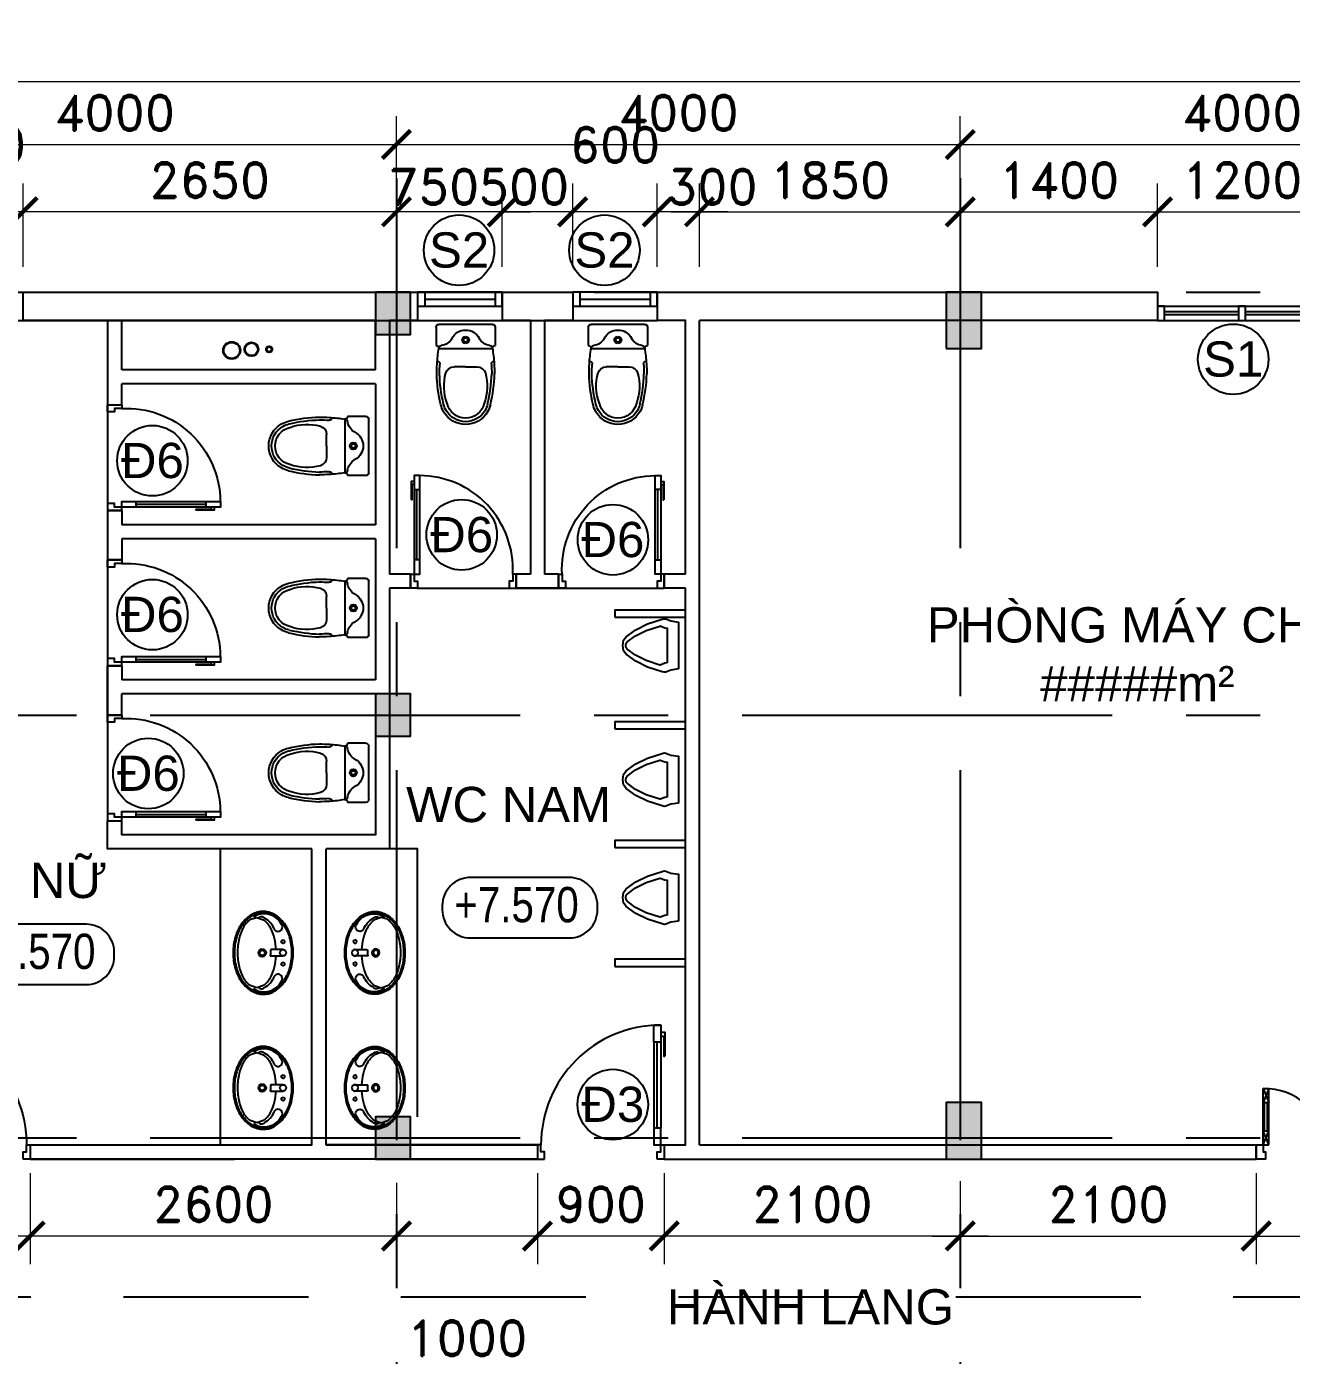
# Model space of a CAD drawing. Header units: inches. Extents: x 452443 to 881249, y 975131 to 1198310.
# Drawn here: x 681550 to 690525, y 1090393 to 1099821 of the extents above; entities that cross this region are included whole.
import ezdxf

# ---------------------------------------------------------------- set-up
doc = ezdxf.new("R2010")
doc.units = ezdxf.units.IN
doc.header["$LTSCALE"] = 3.5
doc.header["$MEASUREMENT"] = 0
doc.linetypes.add('CENTER', pattern=[2, 1.25, -0.25, 0.25, -0.25])
doc.linetypes.add('HIDDEN', pattern=[0.375, 0.25, -0.125])
for name, color, linetype in [('cot', 1, 'Continuous'), ('CUA', 4, 'Continuous'), ('DOOR-84', 84, 'Continuous'), ('hatch', 4, 'Continuous'), ('hatch vl', 4, 'Continuous'), ('HATCH47', 47, 'Continuous'), ('kich thuoc', 3, 'Continuous'), ('Net thay', 140, 'Continuous'), ('Netthay_126', 126, 'Continuous'), ('phong', 2, 'Continuous'), ('TEXT2', 7, 'Continuous'), ('thuocdo', 3, 'Continuous'), ('TOILET', 35, 'Continuous'), ('Truc', 252, 'Continuous')]:
    doc.layers.add(name, color=color, linetype=linetype)
doc.styles.add('chu 1', font='VHELVEN0.TTF')
doc.styles.add('romand', font='romand.shx')
doc.styles.add('THONG', font='VHELVCN0.TTF', dxfattribs={"height": 250})
doc.styles.add('VNI-HELVE', font='VHELVEN0.TTF')
doc.dimstyles.new('TL100', dxfattribs={"dimscale": 100, "dimtxt": 2.5, "dimasz": 2, "dimexe": 2, "dimexo": 1, "dimgap": 1, "dimtad": 1, "dimdec": 0, "dimzin": 0, "dimdsep": 46, "dimtxsty": 'romand', "dimblk": 'ARCHTICK', "dimcen": 2, "dimdle": 2, "dimclrd": 256, "dimclre": 256, "dimclrt": 7, "dimadec": 0, "dimazin": 0, "dimtfac": 0.004, "dimtdec": 0, "dimtmove": 2, "dimatfit": 3, "dimfxl": 1, "dimtolj": 1, "dimtzin": 0, "dimlwd": 20, "dimlwe": 20, "dimarcsym": 1})

# ---------------------------------------------------------------- blocks, each defined once
blk = doc.blocks.new('CS-1200')
for p, q in [((0, 100), (1200, 100)), ((0, 0), (1200, 0)), ((575, 60), (50, 60)), ((575, 40), (50, 40)), ((1150, 60), (625, 60)), ((1150, 40), (625, 40))]:
    blk.add_line(p, q)
at = {"ltscale": 5}
for points in [[(0, 0), (50, 0), (50, 100), (0, 100)], [(575, 0), (625, 0), (625, 100), (575, 100)], [(1150, 0), (1200, 0), (1200, 100), (1150, 100)]]:
    blk.add_lwpolyline(points, close=True, dxfattribs=at)
blk = doc.blocks.new('CD900')
for p, q in [((830, 75), (220, 75)), ((220, 50), (830, 50)), ((899.1, 25), (870.9, 25))]:
    blk.add_line(p, q)
for points in [[(0, 850), (50, 850), (50, 875), (100, 875), (100, 900), (0, 900)], [(0, 50), (50, 50), (50, 25), (100, 25), (100, 0), (0, 0)]]:
    blk.add_lwpolyline(points, close=True)
for points in [[(220, 25), (220, 75), (100, 75), (100, 25), (220, 25)], [(852.9, 25), (220, 25)], [(899.1, 25), (899.1, -3.3), (729.5, -3.3)], [(870.9, 25), (870.9, 2.4), (729.5, 2.4), (729.5, -3.3)], [(830, 25), (830, 75), (950, 75), (950, 25), (830, 25)]]:
    blk.add_lwpolyline(points)
at = {"layer": 'hatch'}
blk.add_arc((100, 25), 850, 0, 90, dxfattribs=at)
blk = doc.blocks.new('CUAD1500')
for p, q in [((1410, 100), (1410, 900)), ((1450, 900), (1410, 900)), ((1450, 900), (1410, 800)), ((1410, 900), (1450, 800)), ((1450, 100), (1450, 900)), ((1450, 800), (1410, 800)), ((1420, 200), (1420, 800)), ((1440, 200), (1440, 800)), ((50, 500), (90, 400)), ((90, 500), (50, 400)), ((50, 100), (50, 500)), ((50, 500), (90, 500)), ((90, 100), (90, 500)), ((50, 400), (90, 400)), ((60, 200), (60, 400)), ((80, 200), (80, 400)), ((50, 200), (90, 200)), ((50, 100), (90, 200)), ((90, 100), (50, 200)), ((1450, 200), (1410, 200)), ((1450, 100), (1410, 200)), ((1410, 100), (1450, 200)), ((50, 100), (90, 100)), ((1450, 100), (1410, 100))]:
    blk.add_line(p, q)
for points in [[(0, 100), (50, 100), (50, 50), (65, 50), (65, 0), (0, 0)], [(1500, 100), (1450, 100), (1450, 50), (1435, 50), (1435, 0), (1500, 0)]]:
    blk.add_lwpolyline(points, close=True)
at = {"layer": 'hatch'}
for centre, radius, start, end in [((1429.6, -39.8), 940, 88.75532, 171.4465), ((57, 54.7), 445.3, 5.83694, 90.89598)]:
    blk.add_arc(centre, radius, start, end, dxfattribs=at)
blk = doc.blocks.new('_ArchTick')
at = {"color": 0, "linetype": 'ByBlock', "const_width": 0.15}
blk.add_lwpolyline([(-0.5, -0.5), (0.5, 0.5)], dxfattribs=at)
blk = doc.blocks.new('*D1900')
at = {"layer": 'DEFPOINTS', "color": 0}
for p in [(684175, 1098984.5), (680175, 1098015.3), (684175, 1098015.3)]:
    blk.add_point(p, dxfattribs=at)
at = {"layer": 'thuocdo', "lineweight": 20}
for p, q in [((680175, 1098115.3), (680175, 1099184.5)), ((684175, 1098115.3), (684175, 1099184.5)), ((679975, 1098984.5), (684375, 1098984.5))]:
    blk.add_line(p, q, dxfattribs=at)
at = {"layer": 'thuocdo', "lineweight": 20, "xscale": 200, "yscale": 200, "zscale": 200, "rotation": 180}
blk.add_blockref('_ArchTick', (680175, 1098984.5), dxfattribs=at)
at = {"layer": 'thuocdo', "lineweight": 20, "xscale": 200, "yscale": 200, "zscale": 200}
blk.add_blockref('_ArchTick', (684175, 1098984.5), dxfattribs=at)
at = {"layer": 'thuocdo', "color": 7, "insert": (682175, 1099209.5), "char_height": 250, "attachment_point": 5, "style": 'romand'}
blk.add_mtext('\\A1;4000', dxfattribs=at)
blk = doc.blocks.new('*D1901')
at = {"layer": 'DEFPOINTS', "color": 0}
for p in [(688175, 1098984.5), (684175, 1098015.3), (688175, 1098015.3)]:
    blk.add_point(p, dxfattribs=at)
at = {"layer": 'thuocdo', "lineweight": 20}
for p, q in [((684175, 1098115.3), (684175, 1099184.5)), ((688175, 1098115.3), (688175, 1099184.5)), ((683975, 1098984.5), (688375, 1098984.5))]:
    blk.add_line(p, q, dxfattribs=at)
at = {"layer": 'thuocdo', "lineweight": 20, "xscale": 200, "yscale": 200, "zscale": 200, "rotation": 180}
blk.add_blockref('_ArchTick', (684175, 1098984.5), dxfattribs=at)
at = {"layer": 'thuocdo', "lineweight": 20, "xscale": 200, "yscale": 200, "zscale": 200}
blk.add_blockref('_ArchTick', (688175, 1098984.5), dxfattribs=at)
at = {"layer": 'thuocdo', "color": 7, "insert": (686175, 1099209.5), "char_height": 250, "attachment_point": 5, "style": 'romand'}
blk.add_mtext('\\A1;4000', dxfattribs=at)
blk = doc.blocks.new('*D1902')
at = {"layer": 'DEFPOINTS', "color": 0}
for p in [(692175, 1098984.5), (688175, 1098015.3), (692175, 1098015.3)]:
    blk.add_point(p, dxfattribs=at)
at = {"layer": 'thuocdo', "lineweight": 20}
for p, q in [((688175, 1098115.3), (688175, 1099184.5)), ((692175, 1098115.3), (692175, 1099184.5)), ((687975, 1098984.5), (692375, 1098984.5))]:
    blk.add_line(p, q, dxfattribs=at)
at = {"layer": 'thuocdo', "lineweight": 20, "xscale": 200, "yscale": 200, "zscale": 200, "rotation": 180}
blk.add_blockref('_ArchTick', (688175, 1098984.5), dxfattribs=at)
at = {"layer": 'thuocdo', "lineweight": 20, "xscale": 200, "yscale": 200, "zscale": 200}
blk.add_blockref('_ArchTick', (692175, 1098984.5), dxfattribs=at)
at = {"layer": 'thuocdo', "color": 7, "insert": (690175, 1099209.5), "char_height": 250, "attachment_point": 5, "style": 'romand'}
blk.add_mtext('\\A1;4000', dxfattribs=at)
blk = doc.blocks.new('*D1907')
at = {"layer": 'DEFPOINTS', "color": 0}
for p in [(708675, 1099431.9), (680175, 1098284.5), (708675, 1098284.5)]:
    blk.add_point(p, dxfattribs=at)
at = {"layer": 'thuocdo', "lineweight": 20}
for p, q in [((680175, 1098384.5), (680175, 1099631.9)), ((708675, 1098384.5), (708675, 1099631.9)), ((679975, 1099431.9), (708875, 1099431.9))]:
    blk.add_line(p, q, dxfattribs=at)
at = {"layer": 'thuocdo', "lineweight": 20, "xscale": 200, "yscale": 200, "zscale": 200, "rotation": 180}
blk.add_blockref('_ArchTick', (680175, 1099431.9), dxfattribs=at)
at = {"layer": 'thuocdo', "lineweight": 20, "xscale": 200, "yscale": 200, "zscale": 200}
blk.add_blockref('_ArchTick', (708675, 1099431.9), dxfattribs=at)
at = {"layer": 'thuocdo', "color": 7, "insert": (694425, 1099656.9), "char_height": 250, "attachment_point": 5, "style": 'romand'}
blk.add_mtext('\\A1;28500', dxfattribs=at)
blk = doc.blocks.new('*D2088')
at = {"layer": 'DEFPOINTS', "color": 0}
for p in [(688175, 1098506.7), (686325, 1098015.3), (688175, 1098015.3)]:
    blk.add_point(p, dxfattribs=at)
at = {"layer": 'thuocdo', "lineweight": 20}
for p, q in [((686325, 1098115.3), (686325, 1098706.7)), ((688175, 1098115.3), (688175, 1098706.7)), ((686125, 1098506.7), (688375, 1098506.7))]:
    blk.add_line(p, q, dxfattribs=at)
at = {"layer": 'thuocdo', "lineweight": 20, "xscale": 200, "yscale": 200, "zscale": 200, "rotation": 180}
blk.add_blockref('_ArchTick', (686325, 1098506.7), dxfattribs=at)
at = {"layer": 'thuocdo', "lineweight": 20, "xscale": 200, "yscale": 200, "zscale": 200}
blk.add_blockref('_ArchTick', (688175, 1098506.7), dxfattribs=at)
at = {"layer": 'thuocdo', "color": 7, "insert": (687250, 1098731.7), "char_height": 250, "attachment_point": 5, "style": 'romand'}
blk.add_mtext('\\A1;1850', dxfattribs=at)
blk = doc.blocks.new('*D2089')
at = {"layer": 'DEFPOINTS', "color": 0}
for p in [(689575, 1098506.7), (688175, 1098015.3), (689575, 1098015.3)]:
    blk.add_point(p, dxfattribs=at)
at = {"layer": 'thuocdo', "lineweight": 20}
for p, q in [((688175, 1098115.3), (688175, 1098706.7)), ((689575, 1098115.3), (689575, 1098706.7)), ((687975, 1098506.7), (689775, 1098506.7))]:
    blk.add_line(p, q, dxfattribs=at)
at = {"layer": 'thuocdo', "lineweight": 20, "xscale": 200, "yscale": 200, "zscale": 200, "rotation": 180}
blk.add_blockref('_ArchTick', (688175, 1098506.7), dxfattribs=at)
at = {"layer": 'thuocdo', "lineweight": 20, "xscale": 200, "yscale": 200, "zscale": 200}
blk.add_blockref('_ArchTick', (689575, 1098506.7), dxfattribs=at)
at = {"layer": 'thuocdo', "color": 7, "insert": (688875, 1098731.7), "char_height": 250, "attachment_point": 5, "style": 'romand'}
blk.add_mtext('\\A1;1400', dxfattribs=at)
blk = doc.blocks.new('*D2090')
at = {"layer": 'DEFPOINTS', "color": 0}
for p in [(690775, 1098506.7), (689575, 1098015.3), (690775, 1098015.3)]:
    blk.add_point(p, dxfattribs=at)
at = {"layer": 'thuocdo', "lineweight": 20}
for p, q in [((689575, 1098115.3), (689575, 1098706.7)), ((690775, 1098115.3), (690775, 1098706.7)), ((689375, 1098506.7), (690975, 1098506.7))]:
    blk.add_line(p, q, dxfattribs=at)
at = {"layer": 'thuocdo', "lineweight": 20, "xscale": 200, "yscale": 200, "zscale": 200, "rotation": 180}
blk.add_blockref('_ArchTick', (689575, 1098506.7), dxfattribs=at)
at = {"layer": 'thuocdo', "lineweight": 20, "xscale": 200, "yscale": 200, "zscale": 200}
blk.add_blockref('_ArchTick', (690775, 1098506.7), dxfattribs=at)
at = {"layer": 'thuocdo', "color": 7, "insert": (690175, 1098731.7), "char_height": 250, "attachment_point": 5, "style": 'romand'}
blk.add_mtext('\\A1;1200', dxfattribs=at)
blk = doc.blocks.new('*D2156')
at = {"layer": 'DEFPOINTS', "color": 0}
for p in [(690275, 1091786.5), (688175, 1091716.1), (690275, 1091240.3)]:
    blk.add_point(p, dxfattribs=at)
at = {"layer": 'thuocdo', "lineweight": 20}
for p, q in [((690275, 1091686.5), (690275, 1091040.3)), ((688175, 1091616.1), (688175, 1091040.3)), ((687975, 1091240.3), (690475, 1091240.3))]:
    blk.add_line(p, q, dxfattribs=at)
at = {"layer": 'thuocdo', "lineweight": 20, "xscale": 200, "yscale": 200, "zscale": 200, "rotation": 180}
blk.add_blockref('_ArchTick', (688175, 1091240.3), dxfattribs=at)
at = {"layer": 'thuocdo', "lineweight": 20, "xscale": 200, "yscale": 200, "zscale": 200}
blk.add_blockref('_ArchTick', (690275, 1091240.3), dxfattribs=at)
at = {"layer": 'thuocdo', "color": 7, "insert": (689225, 1091465.3), "char_height": 250, "attachment_point": 5, "style": 'romand'}
blk.add_mtext('\\A1;2100', dxfattribs=at)
blk = doc.blocks.new('*D2157')
at = {"layer": 'DEFPOINTS', "color": 0}
for p in [(690275, 1091786.5), (691775, 1091786.5), (691775, 1091240.3)]:
    blk.add_point(p, dxfattribs=at)
at = {"layer": 'thuocdo', "lineweight": 20}
for p, q in [((690275, 1091686.5), (690275, 1091040.3)), ((691775, 1091686.5), (691775, 1091040.3)), ((690075, 1091240.3), (691975, 1091240.3))]:
    blk.add_line(p, q, dxfattribs=at)
at = {"layer": 'thuocdo', "lineweight": 20, "xscale": 200, "yscale": 200, "zscale": 200, "rotation": 180}
blk.add_blockref('_ArchTick', (690275, 1091240.3), dxfattribs=at)
at = {"layer": 'thuocdo', "lineweight": 20, "xscale": 200, "yscale": 200, "zscale": 200}
blk.add_blockref('_ArchTick', (691775, 1091240.3), dxfattribs=at)
at = {"layer": 'thuocdo', "color": 7, "insert": (691025, 1091465.3), "char_height": 250, "attachment_point": 5, "style": 'romand'}
blk.add_mtext('\\A1;1500', dxfattribs=at)
blk = doc.blocks.new('*D2395')
at = {"layer": 'DEFPOINTS', "color": 0}
for p in [(686075, 1091786.5), (688175, 1091728.3), (686075, 1091240.3)]:
    blk.add_point(p, dxfattribs=at)
at = {"layer": 'thuocdo', "linetype": 'Continuous', "lineweight": 20}
for p, q in [((686075, 1091686.5), (686075, 1091040.3)), ((688175, 1091628.3), (688175, 1091040.3)), ((688375, 1091240.3), (685875, 1091240.3))]:
    blk.add_line(p, q, dxfattribs=at)
at = {"layer": 'thuocdo', "lineweight": 20, "xscale": 200, "yscale": 200, "zscale": 200, "rotation": 180}
blk.add_blockref('_ArchTick', (686075, 1091240.3), dxfattribs=at)
at = {"layer": 'thuocdo', "lineweight": 20, "xscale": 200, "yscale": 200, "zscale": 200}
blk.add_blockref('_ArchTick', (688175, 1091240.3), dxfattribs=at)
at = {"layer": 'thuocdo', "color": 7, "insert": (687125, 1091465.3), "char_height": 250, "attachment_point": 5, "style": 'romand'}
blk.add_mtext('\\A1;2100', dxfattribs=at)
blk = doc.blocks.new('*D2396')
at = {"layer": 'DEFPOINTS', "color": 0}
for p in [(685175, 1091786.5), (686075, 1091786.5), (685175, 1091240.3)]:
    blk.add_point(p, dxfattribs=at)
at = {"layer": 'thuocdo', "linetype": 'Continuous', "lineweight": 20}
for p, q in [((685175, 1091686.5), (685175, 1091040.3)), ((686075, 1091686.5), (686075, 1091040.3)), ((686275, 1091240.3), (684975, 1091240.3))]:
    blk.add_line(p, q, dxfattribs=at)
at = {"layer": 'thuocdo', "lineweight": 20, "xscale": 200, "yscale": 200, "zscale": 200, "rotation": 180}
blk.add_blockref('_ArchTick', (685175, 1091240.3), dxfattribs=at)
at = {"layer": 'thuocdo', "lineweight": 20, "xscale": 200, "yscale": 200, "zscale": 200}
blk.add_blockref('_ArchTick', (686075, 1091240.3), dxfattribs=at)
at = {"layer": 'thuocdo', "color": 7, "insert": (685625, 1091465.3), "char_height": 250, "attachment_point": 5, "style": 'romand'}
blk.add_mtext('\\A1;900', dxfattribs=at)
blk = doc.blocks.new('*D2397')
at = {"layer": 'DEFPOINTS', "color": 0}
for p in [(685175, 1091786.5), (684175, 1091718.6), (684175, 1091240.3)]:
    blk.add_point(p, dxfattribs=at)
at = {"layer": 'thuocdo', "linetype": 'Continuous', "lineweight": 20}
for p, q in [((685175, 1091686.5), (685175, 1091040.3)), ((684175, 1091618.6), (684175, 1091040.3)), ((685375, 1091240.3), (683975, 1091240.3))]:
    blk.add_line(p, q, dxfattribs=at)
at = {"layer": 'thuocdo', "lineweight": 20, "xscale": 200, "yscale": 200, "zscale": 200, "rotation": 180}
blk.add_blockref('_ArchTick', (684175, 1091240.3), dxfattribs=at)
at = {"layer": 'thuocdo', "lineweight": 20, "xscale": 200, "yscale": 200, "zscale": 200}
blk.add_blockref('_ArchTick', (685175, 1091240.3), dxfattribs=at)
at = {"layer": 'thuocdo', "color": 7, "insert": (684675, 1090515.3), "char_height": 250, "attachment_point": 5, "style": 'romand'}
blk.add_mtext('\\A1;1000', dxfattribs=at)
blk = doc.blocks.new('*D2398')
at = {"layer": 'DEFPOINTS', "color": 0}
for p in [(681575, 1091786.5), (684175, 1091718.6), (681575, 1091240.3)]:
    blk.add_point(p, dxfattribs=at)
at = {"layer": 'thuocdo', "linetype": 'Continuous', "lineweight": 20}
for p, q in [((681575, 1091686.5), (681575, 1091040.3)), ((684175, 1091618.6), (684175, 1091040.3)), ((684375, 1091240.3), (681375, 1091240.3))]:
    blk.add_line(p, q, dxfattribs=at)
at = {"layer": 'thuocdo', "lineweight": 20, "xscale": 200, "yscale": 200, "zscale": 200, "rotation": 180}
blk.add_blockref('_ArchTick', (681575, 1091240.3), dxfattribs=at)
at = {"layer": 'thuocdo', "lineweight": 20, "xscale": 200, "yscale": 200, "zscale": 200}
blk.add_blockref('_ArchTick', (684175, 1091240.3), dxfattribs=at)
at = {"layer": 'thuocdo', "color": 7, "insert": (682875, 1091465.3), "char_height": 250, "attachment_point": 5, "style": 'romand'}
blk.add_mtext('\\A1;2600', dxfattribs=at)
blk = doc.blocks.new('*D2399')
at = {"layer": 'DEFPOINTS', "color": 0}
for p in [(680675, 1091786.5), (681575, 1091786.5), (680675, 1091240.3)]:
    blk.add_point(p, dxfattribs=at)
at = {"layer": 'thuocdo', "linetype": 'Continuous', "lineweight": 20}
for p, q in [((680675, 1091686.5), (680675, 1091040.3)), ((681575, 1091686.5), (681575, 1091040.3)), ((681775, 1091240.3), (680475, 1091240.3))]:
    blk.add_line(p, q, dxfattribs=at)
at = {"layer": 'thuocdo', "lineweight": 20, "xscale": 200, "yscale": 200, "zscale": 200, "rotation": 180}
blk.add_blockref('_ArchTick', (680675, 1091240.3), dxfattribs=at)
at = {"layer": 'thuocdo', "lineweight": 20, "xscale": 200, "yscale": 200, "zscale": 200}
blk.add_blockref('_ArchTick', (681575, 1091240.3), dxfattribs=at)
at = {"layer": 'thuocdo', "color": 7, "insert": (681125, 1091465.3), "char_height": 250, "attachment_point": 5, "style": 'romand'}
blk.add_mtext('\\A1;900', dxfattribs=at)
blk = doc.blocks.new('mb-tieunam1')
at = {"linetype": 'Continuous'}
for points in [[(-165.9, 0), (-174.6, -54.6), (-188.7, -89.4), (-190, -100), (-186.5, -114.9), (-153.3, -219), (-111.8, -301.3), (-61.7, -369.9), (-37.1, -389.4), (0, -395), (37.1, -389.4), (61.7, -369.9), (111.8, -301.3), (153.3, -219), (186.5, -114.9), (190, -100), (188.7, -89.4), (174.6, -54.6), (165.9, 0)], [(-123.2, -78.9), (-126.1, -97), (-138.8, -128.3), (-138.3, -130.5), (-106.9, -228.9), (-69, -304), (-25.3, -363.9), (-16.5, -370.9), (0, -373.3), (16.5, -370.9), (25.3, -363.9), (69, -304), (106.9, -228.9), (138.3, -130.5), (138.8, -128.3), (126.1, -97), (123.2, -78.9)]]:
    blk.add_lwpolyline(points, close=True, dxfattribs=at)
blk = doc.blocks.new('CD-800')
blk.add_line((45, 200), (45, 700))
for points in [[(25, 756.4), (3.4, 756.4), (3.4, 626.6)], [(25, 700), (65, 700), (65, 800), (25, 800), (25, 700)], [(25, 734.7), (7.7, 734.7), (7.7, 626.6), (3.4, 626.6)], [(25, 713.1), (25, 186.5)], [(65, 200), (65, 726.6)], [(65, 200), (25, 200), (25, 100), (65, 100), (65, 200)]]:
    blk.add_lwpolyline(points)
for points in [[(0, 0), (0, 100), (25, 100), (25, 50), (50, 50), (50, 0)], [(750, 0), (750, 100), (725, 100), (725, 50), (700, 50), (700, 0)]]:
    blk.add_lwpolyline(points, close=True)
at = {"layer": 'hatch'}
blk.add_arc((61.5, 134.6), 664.4, 357.01867, 89.69925, dxfattribs=at)
blk = doc.blocks.new('A$C6F812289')
at = {"layer": 'TOILET', "linetype": 'Continuous'}
for p, q in [((0, 20), (0, 400)), ((20, 420), (150, 420)), ((170, 400), (170, 20)), ((300, 210), (300, 292.2)), ((300, 210), (300, 127.8)), ((20, 0), (150, 0)), ((20, 0), (150, 0))]:
    blk.add_line(p, q, dxfattribs=at)
for points in [[(279.9, 412.5, 0.02753), (170, 400, 0.02753)], [(564.9, 366.1, 0.054905), (349.5, 395, 0.054905)], [(569.8, 385.6, 0.054905), (350, 415, 0.054905)], [(300, 210), (300, 290, 0.704392)], [(300, 210), (300, 130, -0.704392)], [(170, 20, 0.02753), (279.9, 7.5, 0.02753)], [(564.9, 53.9, -0.054905), (349.5, 25, -0.054905)], [(569.8, 34.4, -0.054905), (350, 5, -0.054905)]]:
    blk.add_lwpolyline(points, format="xyb", dxfattribs=at)
for centre, radius, start, end in [((20, 400), 20, 90, 180), ((51, 395.2), 100, 298.13818, 352.73228), ((170, 420), 20, 180, 270), ((170, 380), 20, 90, 172.73228), ((279.9, 412.5), 20, 184.59048, 273.88227), ((350, -585), 1000, 90, 94.02044), ((350, -585), 980, 90, 94.02044), ((530, 210), 180, 60, 77.24247), ((150, 210), 110, 118.13818, 180), ((360, 292.2), 60, 105.92494, 180), ((439.1, 15.2), 348.1, 69.70099, 105.92494), ((530, 210), 135, 0, 77.24247), ((530, 210), 160, 60, 77.24247), ((530, 210), 160, 0, 60), ((530, 210), 180, 0, 60), ((150, 210), 110, 180, 241.86182), ((150, 210), 110, 180, 241.86182), ((110, 210), 25, 0, 180), ((110, 210), 25, 0, 180), ((110, 210), 25, 180, 0), ((110, 210), 25, 180, 0), ((110, 210), 15, 0, 180), ((110, 210), 15, 0, 180), ((110, 210), 15, 180, 0), ((110, 210), 15, 180, 0), ((530, 210), 135, 282.75753, 0), ((530, 210), 160, 300, 0), ((530, 210), 180, 300, 0), ((51, 24.8), 100, 7.26772, 61.86182), ((51, 24.8), 100, 7.26772, 61.86182), ((360, 127.8), 60, 180, 254.07506), ((20, 20), 20, 180, 270), ((170, 0), 20, 90, 180), ((170, 40), 20, 187.26772, 270), ((170, 40), 20, 187.26772, 270), ((279.9, 7.5), 20, 86.11773, 175.40952), ((350, 1005), 1000, 265.97956, 270), ((350, 1005), 980, 265.97956, 270), ((439.1, 404.8), 348.1, 254.07506, 290.29901), ((530, 210), 160, 282.75753, 300), ((530, 210), 180, 282.75753, 300)]:
    blk.add_arc(centre, radius, start, end, dxfattribs=at)
blk = doc.blocks.new('A$C2CB1778A')
at = {"layer": 'TOILET'}
for p, q in [((56.1, 302.5), (43.7, 258.1)), ((541.5, 258.1), (525.7, 305.5)), ((43.7, 258.1), (59.5, 210.6)), ((525.7, 210.6), (541.5, 258.1)), ((271.2, 72.1), (271.2, 154.4)), ((278.3, 161.5), (309, 161.5)), ((316.1, 161.5), (316.1, 154.4)), ((316.1, 154.4), (316.1, 72.1))]:
    blk.add_line(p, q, dxfattribs=at)
at = {"layer": 'TOILET', "extrusion": (0, 0, -1)}
for centre, major_axis, start_param, end_param in [((265.6, 117), (-216.1, 216.1), 0.157013, 0.493037), ((265.6, 117), (-209.6, 209.6), 0.157013, 0.493037), ((257.3, 99.8), (-206.1, 206.1), 0.281772, 0.561002), ((293.6, 24), (284.8, 284.8), -1.077759, -0.785398), ((293.6, 24), (278.3, 278.3), -1.077759, -0.785398), ((292.6, -55.1), (318.4, 318.4), -1.009794, -0.785398), ((292.6, -55.1), (318.4, 318.4), -0.785398, -0.561002), ((293.6, 24), (284.8, 284.8), -0.785398, -0.493037), ((293.6, 24), (-278.3, 278.3), 0.785398, 1.077759), ((328, 99.8), (-206.1, 206.1), 1.009794, 1.289024), ((321.6, 117), (209.6, 209.6), -0.493037, -0.157013), ((321.6, 117), (-216.1, 216.1), 1.077759, 1.413783), ((157.2, 213.4), (-111.2, 111.2), 5.497787, 6.015883), ((157.2, 213.4), (-104.7, 104.7), 5.497787, 6.015883), ((222.8, 176), (164.5, 164.5), 4.445087, 4.869402), ((222.8, 176), (-158.1, 158.1), 6.015883, 6.440199), ((208.8, 187.8), (135.1, 135.1), 4.571592, 4.994161), ((381.7, 197.3), (127.4, 127.4), -0.281772, 0.140797), ((364.5, 176), (158.1, 158.1), -0.157013, 0.267302), ((364.5, 176), (-164.5, 164.5), 1.413783, 1.838098), ((430, 213.4), (104.7, 104.7), 0.267302, 0.788031), ((430, 213.4), (111.2, 111.2), 0.267302, 0.785398), ((157.2, 213.4), (111.2, 111.2), 3.408895, 3.926991), ((157.2, 213.4), (104.7, 104.7), 3.408895, 3.926991), ((154.7, 205.5), (97.3, 97.3), 2.817461, 4.520374), ((68.3, 224.6), (-21, 21), 4.644345, 6.303292), ((174.6, 267.6), (-100.3, 100.3), 4.292217, 5.018399), ((203.5, 318.9), (-127.4, 127.4), 4.430617, 4.853186), ((293.6, 219.5), (19.4, 19.4), 3.926991, 10.210176), ((293.6, 219.5), (-12.9, 12.9), 5.497787, 11.780972), ((412.6, 267.6), (100.3, 100.3), 1.264786, 1.990968), ((381.7, 318.9), (-127.4, 127.4), 3.000796, 3.423365), ((432.5, 205.5), (-97.3, 97.3), 1.762811, 3.465724), ((519, 224.6), (-21, 21), 1.48001, 3.209636), ((462.4, 202.7), (82.1, 82.1), 0.697174, 1.303494), ((462.4, 202.7), (88.6, 88.6), 0.700504, 1.303494), ((222.8, 250.7), (-164.5, 164.5), 4.555375, 4.979691), ((222.8, 250.7), (158.1, 158.1), 2.984579, 3.408895), ((111.4, 107.1), (21.7, 21.7), -0.365201, 2.982554), ((257.3, 416.4), (-206.1, 206.1), 4.151387, 4.430617), ((292.6, 571.2), (-318.4, 318.4), 3.974615, 4.151387), ((278.3, 154.4), (5.03, 5.03), 3.926991, 5.497787), ((293.6, 72.1), (15.9, 15.9), 3.926991, 10.210176), ((312.5, 158), (-3.56, 3.56), 6.283185, 7.853982), ((292.6, 571.2), (318.4, 318.4), 2.131798, 2.304052), ((328, 416.4), (206.1, 206.1), 1.852568, 2.131798), ((475.8, 107.1), (-21.7, 21.7), 3.300631, 6.648387), ((354.8, 264.1), (169.7, 169.7), 1.303494, 1.72781), ((354.8, 264.1), (176.2, 176.2), 1.303494, 1.72781), ((265.6, 309.7), (-216.1, 216.1), 4.219352, 4.555375), ((265.6, 309.7), (-209.6, 209.6), 4.219352, 4.555375), ((293.6, 402.7), (284.8, 284.8), 2.356194, 2.648555), ((293.6, 402.7), (-278.3, 278.3), 3.926991, 4.219352), ((214.4, 72.1), (-8.62, 8.62), 5.497787, 11.780972), ((293.6, 402.7), (278.3, 278.3), 2.063834, 2.356194), ((293.6, 402.7), (-284.8, 284.8), 3.63463, 3.926991), ((372.9, 72.1), (-8.62, 8.62), 5.497787, 11.780972), ((321.6, 309.7), (209.6, 209.6), 1.72781, 2.063834), ((321.6, 309.7), (216.1, 216.1), 1.72781, 2.063834)]:
    blk.add_ellipse(centre, major_axis=major_axis, ratio=1, start_param=start_param, end_param=end_param, dxfattribs=at)
blk = doc.blocks.new('CAODO2')
at = {"layer": 'Net thay', "ltscale": 3}
blk.add_lwpolyline([(0, 0), (701.5, 0, 0.414214), (901.5, 200), (901.5, 228.7, 0.414214), (701.5, 428.7), (0, 428.7, 0.414214), (-200, 228.7), (-200, 200, 0.414214)], format="xyb", close=True, dxfattribs=at)
at = {"style": 'THONG', "flags": 4}
blk.add_attdef('%%P0.000', (-115.5, 111.3, 803.4), '', height=250, dxfattribs=at)
blk = doc.blocks.new('*D2602')
at = {"layer": 'DEFPOINTS', "color": 0}
for p in [(686025, 1098506.7), (686025, 1098015.3), (686325, 1098015.3)]:
    blk.add_point(p, dxfattribs=at)
at = {"layer": 'thuocdo', "linetype": 'Continuous', "lineweight": 20}
for p, q in [((686025, 1098115.3), (686025, 1098706.7)), ((686325, 1098115.3), (686325, 1098706.7))]:
    blk.add_line(p, q, dxfattribs=at)
at = {"layer": 'thuocdo', "lineweight": 20}
blk.add_line((686525, 1098506.7), (685825, 1098506.7), dxfattribs=at)
at = {"layer": 'thuocdo', "lineweight": 20, "xscale": 200, "yscale": 200, "zscale": 200, "rotation": 180}
blk.add_blockref('_ArchTick', (686025, 1098506.7), dxfattribs=at)
at = {"layer": 'thuocdo', "lineweight": 20, "xscale": 200, "yscale": 200, "zscale": 200}
blk.add_blockref('_ArchTick', (686325, 1098506.7), dxfattribs=at)
at = {"layer": 'thuocdo', "color": 7, "insert": (686416.3, 1098684.3), "char_height": 250, "attachment_point": 5, "style": 'romand'}
blk.add_mtext('\\A1;300', dxfattribs=at)
blk = doc.blocks.new('*D2603')
at = {"layer": 'DEFPOINTS', "color": 0}
for p in [(685425, 1098506.7), (685425, 1098015.3), (686025, 1098015.3)]:
    blk.add_point(p, dxfattribs=at)
at = {"layer": 'thuocdo', "linetype": 'Continuous', "lineweight": 20}
for p, q in [((685425, 1098115.3), (685425, 1098706.7)), ((686025, 1098115.3), (686025, 1098706.7))]:
    blk.add_line(p, q, dxfattribs=at)
at = {"layer": 'thuocdo', "lineweight": 20}
blk.add_line((686225, 1098506.7), (685225, 1098506.7), dxfattribs=at)
at = {"layer": 'thuocdo', "lineweight": 20, "xscale": 200, "yscale": 200, "zscale": 200, "rotation": 180}
blk.add_blockref('_ArchTick', (685425, 1098506.7), dxfattribs=at)
at = {"layer": 'thuocdo', "lineweight": 20, "xscale": 200, "yscale": 200, "zscale": 200}
blk.add_blockref('_ArchTick', (686025, 1098506.7), dxfattribs=at)
at = {"layer": 'thuocdo', "color": 7, "insert": (685725, 1098981.7), "char_height": 250, "attachment_point": 5, "style": 'romand'}
blk.add_mtext('\\A1;600', dxfattribs=at)
blk = doc.blocks.new('*D2604')
at = {"layer": 'DEFPOINTS', "color": 0}
for p in [(684925, 1098506.7), (684925, 1098015.3), (685425, 1098015.3)]:
    blk.add_point(p, dxfattribs=at)
at = {"layer": 'thuocdo', "linetype": 'Continuous', "lineweight": 20}
for p, q in [((684925, 1098115.3), (684925, 1098706.7)), ((685425, 1098115.3), (685425, 1098706.7))]:
    blk.add_line(p, q, dxfattribs=at)
at = {"layer": 'thuocdo', "lineweight": 20}
blk.add_line((685625, 1098506.7), (684725, 1098506.7), dxfattribs=at)
at = {"layer": 'thuocdo', "lineweight": 20, "xscale": 200, "yscale": 200, "zscale": 200, "rotation": 180}
blk.add_blockref('_ArchTick', (684925, 1098506.7), dxfattribs=at)
at = {"layer": 'thuocdo', "lineweight": 20, "xscale": 200, "yscale": 200, "zscale": 200}
blk.add_blockref('_ArchTick', (685425, 1098506.7), dxfattribs=at)
at = {"layer": 'thuocdo', "color": 7, "insert": (685079.6, 1098684.3), "char_height": 250, "attachment_point": 5, "style": 'romand'}
blk.add_mtext('\\A1;500', dxfattribs=at)
blk = doc.blocks.new('*D2605')
at = {"layer": 'DEFPOINTS', "color": 0}
for p in [(684175, 1098506.7), (684175, 1098015.3), (684925, 1098015.3)]:
    blk.add_point(p, dxfattribs=at)
at = {"layer": 'thuocdo', "linetype": 'Continuous', "lineweight": 20}
for p, q in [((684175, 1098115.3), (684175, 1098706.7)), ((684925, 1098115.3), (684925, 1098706.7))]:
    blk.add_line(p, q, dxfattribs=at)
at = {"layer": 'thuocdo', "lineweight": 20}
for p, q in [((684175, 1098506.7), (683975, 1098506.7)), ((684925, 1098506.7), (684175, 1098506.7)), ((684925, 1098506.7), (685125, 1098506.7))]:
    blk.add_line(p, q, dxfattribs=at)
at = {"layer": 'thuocdo', "lineweight": 20, "xscale": 200, "yscale": 200, "zscale": 200}
blk.add_blockref('_ArchTick', (684175, 1098506.7), dxfattribs=at)
at = {"layer": 'thuocdo', "lineweight": 20, "xscale": 200, "yscale": 200, "zscale": 200, "rotation": 180}
blk.add_blockref('_ArchTick', (684925, 1098506.7), dxfattribs=at)
at = {"layer": 'thuocdo', "color": 7, "insert": (684440.3, 1098684.3), "char_height": 250, "attachment_point": 5, "style": 'romand'}
blk.add_mtext('\\A1;750', dxfattribs=at)
blk = doc.blocks.new('*D2606')
at = {"layer": 'DEFPOINTS', "color": 0}
for p in [(681525, 1098506.7), (681525, 1098015.3), (684175, 1098015.3)]:
    blk.add_point(p, dxfattribs=at)
at = {"layer": 'thuocdo', "linetype": 'Continuous', "lineweight": 20}
for p, q in [((681525, 1098115.3), (681525, 1098706.7)), ((684175, 1098115.3), (684175, 1098706.7))]:
    blk.add_line(p, q, dxfattribs=at)
at = {"layer": 'thuocdo', "lineweight": 20}
blk.add_line((684375, 1098506.7), (681325, 1098506.7), dxfattribs=at)
at = {"layer": 'thuocdo', "lineweight": 20, "xscale": 200, "yscale": 200, "zscale": 200, "rotation": 180}
blk.add_blockref('_ArchTick', (681525, 1098506.7), dxfattribs=at)
at = {"layer": 'thuocdo', "lineweight": 20, "xscale": 200, "yscale": 200, "zscale": 200}
blk.add_blockref('_ArchTick', (684175, 1098506.7), dxfattribs=at)
at = {"layer": 'thuocdo', "color": 7, "insert": (682850, 1098731.7), "char_height": 250, "attachment_point": 5, "style": 'romand'}
blk.add_mtext('\\A1;2650', dxfattribs=at)
blk = doc.blocks.new('*D2607')
at = {"layer": 'DEFPOINTS', "color": 0}
for p in [(680925, 1098506.7), (680925, 1098015.3), (681525, 1098015.3)]:
    blk.add_point(p, dxfattribs=at)
at = {"layer": 'thuocdo', "linetype": 'Continuous', "lineweight": 20}
for p, q in [((680925, 1098115.3), (680925, 1098706.7)), ((681525, 1098115.3), (681525, 1098706.7))]:
    blk.add_line(p, q, dxfattribs=at)
at = {"layer": 'thuocdo', "lineweight": 20}
blk.add_line((681725, 1098506.7), (680725, 1098506.7), dxfattribs=at)
at = {"layer": 'thuocdo', "lineweight": 20, "xscale": 200, "yscale": 200, "zscale": 200, "rotation": 180}
blk.add_blockref('_ArchTick', (680925, 1098506.7), dxfattribs=at)
at = {"layer": 'thuocdo', "lineweight": 20, "xscale": 200, "yscale": 200, "zscale": 200}
blk.add_blockref('_ArchTick', (681525, 1098506.7), dxfattribs=at)
at = {"layer": 'thuocdo', "color": 7, "insert": (681225, 1098981.7), "char_height": 250, "attachment_point": 5, "style": 'romand'}
blk.add_mtext('\\A1;600', dxfattribs=at)

msp = doc.modelspace()

# ---------------------------------------------------------------- hatches: boundary and pattern name
at = {"layer": 'cot'}
for points in [[(684275, 1097936.5), (684025, 1097936.5), (684025, 1097636.5), (684275, 1097636.5)], [(688075, 1097536.5), (688325, 1097536.5), (688325, 1097936.5), (688075, 1097936.5)], [(684275, 1095086.5), (684025, 1095086.5), (684025, 1094786.5), (684275, 1094786.5)], [(688075, 1091786.5), (688325, 1091786.5), (688325, 1092186.5), (688075, 1092186.5)], [(684275, 1092086.5), (684025, 1092086.5), (684025, 1091786.5), (684275, 1091786.5)]]:
    msp.add_hatch(color=256, dxfattribs=at).paths.add_polyline_path(points)

# ---------------------------------------------------------------- linework, layer by layer
for points in [[(684025, 1097636.5), (684275, 1097636.5), (684275, 1097936.5), (684025, 1097936.5)], [(688075, 1097536.5), (688325, 1097536.5), (688325, 1097936.5), (688075, 1097936.5)], [(684025, 1094786.5), (684275, 1094786.5), (684275, 1095086.5), (684025, 1095086.5)], [(688075, 1091786.5), (688325, 1091786.5), (688325, 1092186.5), (688075, 1092186.5)], [(684025, 1091786.5), (684275, 1091786.5), (684275, 1092086.5), (684025, 1092086.5)]]:
    msp.add_lwpolyline(points, close=True, dxfattribs=at)
at = {"layer": 'hatch vl'}
for centre in [(684619, 1098234.3), (685650.7, 1098234.3), (690111.9, 1097460.8), (682443, 1096740.9), (684637.5, 1096215.1), (685710.6, 1096179.9), (682443, 1095648.7), (682414, 1094521.7), (685709.8, 1092173.2)]:
    msp.add_circle(centre, 250, dxfattribs=at)
at = {"layer": 'HATCH47', "linetype": 'HIDDEN', "ltscale": 1500}
msp.add_lwpolyline([(711112.6, 1090806), (678115.4, 1090806)], dxfattribs=at)
at = {"layer": 'kich thuoc'}
for points in [[(684325, 1097836.5), (684925, 1097836.5), (684925, 1097936.5), (684325, 1097936.5)], [(685425, 1097836.5), (686025, 1097836.5), (686025, 1097936.5), (685425, 1097936.5)]]:
    msp.add_lwpolyline(points, close=True, dxfattribs=at)
for points in [[(684375, 1097936.5), (684375, 1097836.5)], [(684375, 1097886.5), (684875, 1097886.5)], [(684875, 1097936.5), (684875, 1097836.5)], [(684925, 1097936.5), (684925, 1097836.5)], [(685475, 1097936.5), (685475, 1097836.5)], [(685475, 1097886.5), (685975, 1097886.5)], [(685975, 1097936.5), (685975, 1097836.5)], [(686025, 1097936.5), (686025, 1097836.5)]]:
    msp.add_lwpolyline(points, dxfattribs=at)
at = {"layer": 'Netthay_126'}
for points in [[(680475, 1097736.5), (686025, 1097736.5)], [(682125, 1097436.5), (682125, 1094186.5)], [(684325, 1095836.5), (686025, 1095836.5)], [(682925, 1091886.5), (682925, 1093986.5)], [(684325, 1092086.5), (684325, 1093986.5), (684125, 1093986.5)]]:
    msp.add_lwpolyline(points, dxfattribs=at)
for points in [[(685725, 1095631.7), (686225, 1095631.7), (686225, 1095681.7), (685725, 1095681.7)], [(685725, 1094838.9), (686225, 1094838.9), (686225, 1094888.9), (685725, 1094888.9)], [(685725, 1093996.1), (686225, 1093996.1), (686225, 1094046.1), (685725, 1094046.1)], [(685725, 1093153.3), (686225, 1093153.3), (686225, 1093203.3), (685725, 1093203.3)]]:
    msp.add_lwpolyline(points, close=True, dxfattribs=at)
at = {"layer": 'phong'}
for p, q in [((684925, 1097936.5), (684925, 1097736.5)), ((684025, 1097736.5), (681875, 1097736.5)), ((684025, 1097736.5), (681875, 1097736.5)), ((682125, 1097736.5), (682125, 1097136.5)), ((684325, 1097736.5), (684125, 1097736.5)), ((684325, 1097736.5), (684125, 1097736.5)), ((684125, 1097736.5), (684125, 1095936.5)), ((685125, 1097736.5), (684925, 1097736.5)), ((685125, 1097736.5), (685125, 1095936.5)), ((685425, 1097736.5), (685225, 1097736.5)), ((685425, 1097736.5), (685225, 1097736.5)), ((685425, 1097736.5), (685225, 1097736.5)), ((688025, 1097736.5), (686325, 1097736.5)), ((688025, 1097736.5), (686775, 1097736.5)), ((688025, 1097736.5), (686775, 1097736.5)), ((689575, 1097736.5), (688025, 1097736.5)), ((684025, 1097386.5), (682225, 1097386.5)), ((684025, 1097286.5), (682225, 1097286.5)), ((684025, 1097286.5), (684025, 1096286.5)), ((682125, 1097136.5), (682225, 1097136.5)), ((682125, 1096386.5), (682125, 1096036.5)), ((682225, 1096386.5), (682225, 1096286.5)), ((682225, 1096386.5), (682225, 1096286.5)), ((682225, 1096186.5), (682225, 1096036.5)), ((682225, 1096186.5), (682225, 1096036.5)), ((684025, 1096186.5), (684025, 1095186.5)), ((684275, 1095936.5), (684125, 1095936.5)), ((685125, 1095936.5), (685025, 1095936.5)), ((685325, 1095936.5), (685225, 1095936.5)), ((686225, 1095936.5), (686075, 1095936.5)), ((684275, 1095836.5), (684125, 1095836.5)), ((685325, 1095836.5), (685025, 1095836.5)), ((686225, 1095836.5), (686075, 1095836.5)), ((682225, 1095286.5), (682225, 1095186.5)), ((682225, 1095286.5), (682225, 1095186.5)), ((682125, 1094186.5), (682225, 1094186.5)), ((681575, 1091886.5), (682925, 1091886.5)), ((681575, 1091886.5), (683575, 1091886.5)), ((683675, 1091886.5), (685175, 1091886.5)), ((684025, 1091886.5), (685175, 1091886.5)), ((686325, 1091886.5), (690275, 1091886.5)), ((681575, 1091786.5), (683025, 1091786.5)), ((685175, 1091786.5), (681575, 1091786.5)), ((684025, 1091786.5), (685175, 1091786.5)), ((686325, 1091786.5), (690275, 1091786.5))]:
    msp.add_line(p, q, dxfattribs=at)
for points in [[(684025, 1097736.5), (681525, 1097736.5), (681525, 1097936.5), (684325, 1097936.5)], [(681875, 1097936.5), (684325, 1097936.5)], [(681875, 1097936.5), (684325, 1097936.5)], [(684325, 1097936.5), (684325, 1097736.5)], [(684925, 1097936.5), (685425, 1097936.5)], [(684925, 1097936.5), (684925, 1097736.5)], [(684925, 1097936.5), (685425, 1097936.5)], [(684925, 1097936.5), (685425, 1097936.5)], [(685425, 1097936.5), (685425, 1097736.5)], [(686025, 1097936.5), (686025, 1097736.5)], [(686025, 1097936.5), (689575, 1097936.5), (689575, 1097736.5)], [(686775, 1097936.5), (689575, 1097936.5)], [(689575, 1097936.5), (689575, 1097736.5)], [(684025, 1097736.5), (681875, 1097736.5)], [(682225, 1097386.5), (682225, 1097736.5)], [(684025, 1097386.5), (684025, 1097736.5)], [(684325, 1097736.5), (684125, 1097736.5)], [(684325, 1097736.5), (684125, 1097736.5)], [(685425, 1097736.5), (685225, 1097736.5)], [(685425, 1097736.5), (685225, 1097736.5)], [(685225, 1097736.5), (685225, 1095936.5)], [(686225, 1096336.5), (686225, 1097736.5), (686025, 1097736.5)], [(686325, 1091886.5), (686325, 1097736.5)], [(682225, 1097136.5), (682225, 1097286.5)], [(682225, 1096386.5), (682125, 1096386.5)], [(684025, 1096286.5), (682225, 1096286.5)], [(686225, 1095936.5), (686225, 1096336.5)], [(684025, 1096186.5), (682225, 1096186.5)], [(682225, 1096036.5), (682125, 1096036.5)], [(684275, 1095936.5), (684275, 1095836.5)], [(685025, 1095936.5), (685025, 1095836.5)], [(685325, 1095936.5), (685325, 1095836.5)], [(686075, 1095936.5), (686075, 1095836.5)], [(684125, 1095836.5), (684125, 1093986.5), (683675, 1093986.5)], [(686075, 1091886.5), (686225, 1091886.5), (686225, 1095836.5)], [(682225, 1095286.5), (682125, 1095286.5)], [(682125, 1094936.5), (682125, 1095286.5)], [(684025, 1095186.5), (682225, 1095186.5)], [(684025, 1095086.5), (682225, 1095086.5)], [(682225, 1094936.5), (682225, 1095086.5)], [(684025, 1095086.5), (684025, 1094086.5), (682225, 1094086.5), (682225, 1094186.5)], [(682225, 1094936.5), (682125, 1094936.5)], [(683575, 1093986.5), (682125, 1093986.5), (682125, 1094186.5)], [(681575, 1091886.5), (683575, 1091886.5), (683575, 1093986.5)], [(685175, 1091886.5), (683675, 1091886.5), (683675, 1093986.5)], [(681575, 1091886.5), (681575, 1091786.5)], [(685175, 1091886.5), (685175, 1091786.5)], [(686075, 1091886.5), (686075, 1091786.5)], [(686325, 1091886.5), (690275, 1091886.5)], [(690275, 1091886.5), (690275, 1091786.5)], [(686075, 1091786.5), (686325, 1091786.5)]]:
    msp.add_lwpolyline(points, dxfattribs=at)
at = {"layer": 'thuocdo'}
for centre, radius in [((683005.9, 1097523.4), 62), ((683005.9, 1097523.4), 57), ((683145.9, 1097531.6), 50), ((683145.9, 1097531.6), 45), ((683271.5, 1097530.9), 22), ((683271.5, 1097530.9), 17)]:
    msp.add_circle(centre, radius, dxfattribs=at)
at = {"layer": 'Truc', "linetype": 'CENTER', "ltscale": 600}
for points in [[(684175, 1098745.1), (684175, 1078826.9)], [(688175, 1098745.1), (688175, 1078779.4)], [(678228.2, 1097936.5), (710765.1, 1097936.5)], [(678228.2, 1094936.5), (710765.1, 1094936.5)], [(678228.2, 1091936.5), (710765.1, 1091936.5)]]:
    msp.add_lwpolyline(points, dxfattribs=at)

# ---------------------------------------------------------------- block references
at = {"layer": 'CUA'}
msp.add_blockref('CS-1200', (689575, 1097736.5), dxfattribs=at)
at = {"layer": 'CUA', "xscale": -1, "rotation": 270}
msp.add_blockref('CD900', (680675, 1091786.5), dxfattribs=at)
at = {"layer": 'CUA', "rotation": 90}
msp.add_blockref('CD900', (686075, 1091786.5), dxfattribs=at)
at = {"layer": 'DOOR-84', "xscale": -1, "rotation": 270}
for p in [(682125, 1096386.5), (682125, 1095286.5), (682125, 1094186.5)]:
    msp.add_blockref('CD-800', p, dxfattribs=at)
at = {"layer": 'DOOR-84'}
for name, p in [('CD-800', (684275, 1095836.5)), ('CUAD1500', (690275, 1091786.5))]:
    msp.add_blockref(name, p, dxfattribs=at)
at = {"layer": 'DOOR-84', "xscale": -1}
msp.add_blockref('CD-800', (686075, 1095836.5), dxfattribs=at)
at = {"layer": 'phong'}
for p in [(684699.9, 1093355.1), (681270.8, 1093023.8)]:
    msp.add_blockref('CAODO2', p, dxfattribs=at).add_auto_attribs({'%%P0.000': '+7.570'})
at = {"layer": 'TOILET', "xscale": -1}
for name, p, rotation in [('A$C6F812289', (684875.4, 1097707.8), 90), ('A$C6F812289', (685955.9, 1097707.8), 90), ('mb-tieunam1', (686175, 1095429.5), 270), ('mb-tieunam1', (686175, 1094477.9), 270), ('mb-tieunam1', (686175, 1093641), 270), ('A$C2CB1778A', (683441.9, 1093543.2), 90), ('A$C2CB1778A', (683441.9, 1092585), 90)]:
    msp.add_blockref(name, p, dxfattribs=dict(at, rotation=rotation))
for p in [(683978.4, 1096635.5), (683978.4, 1095485.9), (683978.4, 1094316.6)]:
    msp.add_blockref('A$C6F812289', p, dxfattribs=at)
at = {"layer": 'TOILET', "rotation": 270}
for p in [(683808.2, 1093543.2), (683808.2, 1092585)]:
    msp.add_blockref('A$C2CB1778A', p, dxfattribs=at)

# ---------------------------------------------------------------- texts
at = {"char_height": 250, "width": 407.041, "attachment_point": 5, "style": 'chu 1'}
for s, insert in [('S2', (684619, 1098234.3)), ('S2', (685650.7, 1098234.3)), ('S1', (690111.9, 1097460.8)), ('Ñ6', (682443, 1096740.9)), ('Ñ6', (684637.5, 1096215.1)), ('Ñ6', (685710.6, 1096179.9)), ('Ñ6', (682443, 1095648.7)), ('Ñ6', (682414, 1094521.7)), ('Ñ3', (685709.8, 1092173.2))]:
    msp.add_mtext(s, dxfattribs=dict(at, insert=insert))
at = {"layer": 'TEXT2', "char_height": 250, "style": 'VNI-HELVE'}
for s, width, insert, attachment_point in [('{\\C7;PHOØNG MAÙY CHUÛ\\P#####m²}', 4082.238, (689431.8, 1095701.3), 2), ('{\\fArial|b0|i0|c0|p34;\\C7;WC \\fVNI-Helve|b0|i0|c0|p2;NAM}', 4203.104, (685697.6, 1094426.9), 3), ('{\\fArial|b0|i0|c0|p34;\\W7.6718;\\C7;  \\W1;WC \\fVNI-Helve|b0|i0|c0|p2;N\\fArial|b0|i0|c0|p34;Ữ}', 4203.104, (679405.5, 1093888.1), 1), ('{\\W5.161;\\C7;  \\W1;HAØNH LANG}', 4203.104, (685091.9, 1090862.8), 1)]:
    msp.add_mtext_dynamic_manual_height_columns(s, width=width, gutter_width=1000, heights=[0], dxfattribs=dict(at, insert=insert, attachment_point=attachment_point))

# ---------------------------------------------------------------- dimensions: what is measured, and where the dimension line sits
at = {"layer": 'thuocdo'}
for base, p1, p2, override, picture, middle in [((708675, 1099431.9), (680175, 1098284.5), (708675, 1098284.5), {"dimarcsym": 1}, '*D1907', (694425, 1099656.9)), ((684175, 1098984.5), (680175, 1098015.3), (684175, 1098015.3), {"dimarcsym": 1}, '*D1900', (682175, 1099209.5)), ((688175, 1098984.5), (684175, 1098015.3), (688175, 1098015.3), {"dimarcsym": 1}, '*D1901', (686175, 1099209.5)), ((692175, 1098984.5), (688175, 1098015.3), (692175, 1098015.3), {"dimarcsym": 1}, '*D1902', (690175, 1099209.5)), ((680925, 1098506.7), (681525, 1098015.3), (680925, 1098015.3), {"dimfxl": 10}, '*D2607', (681225, 1098981.7)), ((685425, 1098506.7), (686025, 1098015.3), (685425, 1098015.3), {"dimfxl": 10}, '*D2603', (685725, 1098981.7)), ((681525, 1098506.7), (684175, 1098015.3), (681525, 1098015.3), {"dimfxl": 10}, '*D2606', (682850, 1098731.7)), ((688175, 1098506.7), (686325, 1098015.3), (688175, 1098015.3), {"dimfxl": 10, "dimarcsym": 1}, '*D2088', (687250, 1098731.7)), ((689575, 1098506.7), (688175, 1098015.3), (689575, 1098015.3), {"dimfxl": 10, "dimarcsym": 1}, '*D2089', (688875, 1098731.7)), ((690775, 1098506.7), (689575, 1098015.3), (690775, 1098015.3), {"dimfxl": 10, "dimarcsym": 1}, '*D2090', (690175, 1098731.7)), ((690275, 1091240.3), (688175, 1091716.1), (690275, 1091786.5), {"dimfxl": 10, "dimarcsym": 1}, '*D2156', (689225, 1091465.3)), ((691775, 1091240.3), (690275, 1091786.5), (691775, 1091786.5), {"dimfxl": 10, "dimarcsym": 1}, '*D2157', (691025, 1091465.3))]:
    dim = msp.add_linear_dim(base=base, p1=p1, p2=p2, dimstyle='TL100', override=override, dxfattribs=at)
    dim.commit()
    dim.dimension.update_dxf_attribs({"geometry": picture, "text_midpoint": middle})
for base, p1, p2, picture, middle in [((684175, 1098506.7), (684925, 1098015.3), (684175, 1098015.3), '*D2605', (684440.3, 1098684.3)), ((684925, 1098506.7), (685425, 1098015.3), (684925, 1098015.3), '*D2604', (685079.6, 1098684.3)), ((686025, 1098506.7), (686325, 1098015.3), (686025, 1098015.3), '*D2602', (686416.3, 1098684.3))]:
    dim = msp.add_linear_dim(base=base, p1=p1, p2=p2, dimstyle='TL100', override={"dimfxl": 10}, dxfattribs=at)
    dim.commit()
    dim.dimension.update_dxf_attribs({"geometry": picture, "text_midpoint": middle, "dimtype": 160})
for base, p1, p2, picture, middle in [((680675, 1091240.3), (681575, 1091786.5), (680675, 1091786.5), '*D2399', (681125, 1091465.3)), ((681575, 1091240.3), (684175, 1091718.6), (681575, 1091786.5), '*D2398', (682875, 1091465.3)), ((684175, 1091240.3), (685175, 1091786.5), (684175, 1091718.6), '*D2397', (684675, 1090515.3)), ((685175, 1091240.3), (686075, 1091786.5), (685175, 1091786.5), '*D2396', (685625, 1091465.3)), ((686075, 1091240.3), (688175, 1091728.3), (686075, 1091786.5), '*D2395', (687125, 1091465.3))]:
    dim = msp.add_linear_dim(base=base, p1=p1, p2=p2, dimstyle='TL100', dxfattribs=at)
    dim.commit()
    dim.dimension.update_dxf_attribs({"geometry": picture, "text_midpoint": middle})

doc.saveas('drawing.dxf')
